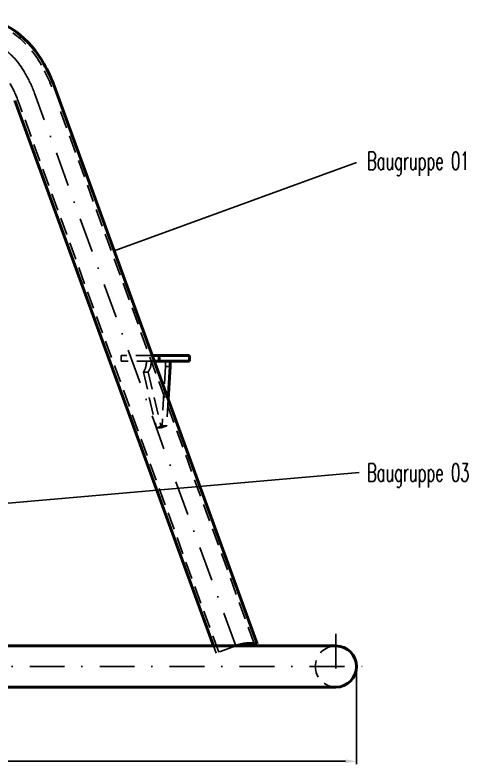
# Model space of a CAD drawing. Extents: x -5080 to -3891, y 5788 to 6629.
# Drawn here: x -4637.7 to -4472.5, y 5989 to 6262 of the extents above; entities that cross this region are included whole.
import ezdxf

# ---------------------------------------------------------------- set-up
doc = ezdxf.new("R2010")
doc.units = 0
doc.linetypes.add('STRICHPUNKT', pattern=[25.4, 12.7, -6.35, 0, -6.35])
doc.linetypes.add('VERDECKT', pattern=[9.525, 6.35, -3.175])
doc.layers.get('Defpoints').update_dxf_attribs({"linetype": 'CONTINUOUS'})
for name, color, linetype, lineweight in [('ACHSE', 150, 'STRICHPUNKT', 25), ('BEM', 6, 'CONTINUOUS', 25), ('TEXT_7', 1, 'CONTINUOUS', 60), ('VERDECKT', 2, 'VERDECKT', 25), ('VOLL_05', 7, 'CONTINUOUS', 40)]:
    doc.layers.add(name, color=color, linetype=linetype, lineweight=lineweight)
doc.styles.add('ROMANS', font='romans.shx', dxfattribs={"width": 0.6, "height": 80})
doc.styles.get("Standard").update_dxf_attribs({"font": 'romans.shx', "width": 0.6})
doc.dimstyles.get("Standard").update_dxf_attribs({"dimtxt": 4, "dimasz": 4, "dimexe": 1, "dimexo": 1, "dimgap": 1, "dimtad": 1, "dimdsep": 46, "dimtxsty": 'Standard', "dimcen": 0, "dimclrd": 256, "dimclre": 256, "dimclrt": 256, "dimazin": 0, "dimtfac": 1, "dimtmove": 0, "dimatfit": 3, "dimfxl": 0, "dimtolj": 1, "dimtzin": 0, "dimarcsym": 0})

# ---------------------------------------------------------------- blocks, each defined once
blk = doc.blocks.new('*D1')
at = {"layer": 'BEM', "lineweight": -2}
for p, q in [((-4933.86, 6023.56), (-4933.86, 5989.02)), ((-4513.2, 6023.56), (-4513.2, 5989.02)), ((-4929.86, 5990.02), (-4517.2, 5990.02))]:
    blk.add_line(p, q, dxfattribs=at)
at = {"layer": 'BEM'}
for points in [[(-4929.86, 5990.69), (-4929.86, 5989.36), (-4933.86, 5990.02)], [(-4517.2, 5990.69), (-4517.2, 5989.36), (-4513.2, 5990.02)]]:
    blk.add_solid(points, dxfattribs=at)
at = {"layer": 'Defpoints', "color": 0}
for p in [(-4933.86, 6024.56), (-4513.2, 6024.56), (-4513.2, 5990.02)]:
    blk.add_point(p, dxfattribs=at)
at = {"layer": 'BEM', "insert": (-4723.53, 5993.02), "char_height": 4, "attachment_point": 5}
blk.add_mtext('\\A1;2104', dxfattribs=at)

msp = doc.modelspace()

# ---------------------------------------------------------------- linework, layer by layer
at = {"layer": 'ACHSE'}
for p, q in [((-4557.1903, 6032.0606), (-4630.5216, 6233.5368)), ((-4520.7049, 6036.4906), (-4520.7049, 6012.6305)), ((-4938.293, 6024.5606), (-4508.7748, 6024.5606))]:
    msp.add_line(p, q, dxfattribs=at)
for centre, radius, start, end in [((-4657.9884, 6227.6796), 27.3421, 27.844097, 78.964766), ((-4673.0451, 6217.5387), 45.4333, 20.617239, 30.284267)]:
    msp.add_arc(centre, radius, start, end, dxfattribs=at)
at = {"layer": 'BEM'}
for p, q in [((-4513.1788, 6208.242), (-4601.5145, 6176.0904)), ((-4512.2769, 6095.219), (-4673.0339, 6081.2332))]:
    msp.add_line(p, q, dxfattribs=at)
at = {"layer": 'VERDECKT'}
for p, q in [((-4563.4017, 6029.7998), (-4636.7204, 6231.2413)), ((-4550.4719, 6032.9283), (-4621.5356, 6228.1741)), ((-4587.3088, 6137.8606), (-4599.0187, 6137.8606)), ((-4599.0187, 6135.8606), (-4599.0187, 6137.8606)), ((-4586.872, 6135.8606), (-4599.0187, 6135.8606)), ((-4582.7817, 6133.8606), (-4584.0704, 6112.2991)), ((-4582.797, 6135.8606), (-4582.797, 6133.8606)), ((-4581.0649, 6133.8606), (-4582.797, 6133.8606)), ((-4590.8631, 6131.8606), (-4586.1198, 6111.5436)), ((-4589.131, 6131.8606), (-4590.8631, 6131.8606)), ((-4589.131, 6131.8606), (-4584.3898, 6111.5524)), ((-4581.774, 6121.854), (-4582.3383, 6112.2991)), ((-4584.0442, 6112.2991), (-4586.1198, 6111.5436)), ((-4582.3383, 6112.2991), (-4584.4139, 6111.5436)), ((-4582.3383, 6112.2991), (-4584.0704, 6112.2991)), ((-4584.3877, 6111.5436), (-4586.1198, 6111.5436)), ((-4565.2887, 6032.0606), (-4564.3413, 6029.4578)), ((-4557.1903, 6032.0606), (-4564.3413, 6029.4578))]:
    msp.add_line(p, q, dxfattribs=at)
for centre, radius, start, end in [((-4657.9884, 6227.6796), 33.9521, 28.116379, 79.084377), ((-4673.0221, 6217.5502), 52.0176, 20.570141, 30.115266), ((-4673.0451, 6217.5387), 38.8233, 20.66772, 30.538566), ((-4595.8627, 6135.3352), 6.0884, 325.201376, 4.950117), ((-4594.1307, 6135.3352), 6.0884, 325.201376, 4.950117), ((-4520.7049, 6024.5606), 7.5, 90, 270)]:
    msp.add_arc(centre, radius, start, end, dxfattribs=at)
at = {"layer": 'VOLL_05'}
for p, q in [((-4549.3552, 6032.7839), (-4623.3812, 6236.1688)), ((-4565.2887, 6032.0606), (-4637.658, 6230.8937)), ((-4574.0027, 6137.8606), (-4587.3088, 6137.8606)), ((-4585.1623, 6135.8606), (-4585.1623, 6137.8606)), ((-4574.0027, 6135.8606), (-4574.0027, 6137.8606)), ((-4574.0027, 6135.8606), (-4586.872, 6135.8606)), ((-4581.774, 6121.854), (-4581.0649, 6133.8606)), ((-4581.0649, 6135.8606), (-4581.0649, 6133.8606)), ((-4715.9239, 6032.0606), (-4520.7049, 6032.0606)), ((-4926.3629, 6017.0606), (-4520.7049, 6017.0606))]:
    msp.add_line(p, q, dxfattribs=at)
for centre, radius, start, end in [((-4657.9884, 6227.6796), 34.9521, 28.116379, 79.084377), ((-4673.0221, 6217.5502), 53.0176, 20.559387, 30.115266), ((-4551.8965, 6017.516), 15.478, 80.549937, 110), ((-4520.7049, 6024.5606), 7.5, 270, 90)]:
    msp.add_arc(centre, radius, start, end, dxfattribs=at)

# ---------------------------------------------------------------- texts
at = {"layer": 'TEXT_7', "style": 'ROMANS', "width": 0.6}
for s, p in [('Baugruppe 01', (-4509.3463, 6205.5618)), ('Baugruppe 03', (-4509.3463, 6091.9748))]:
    msp.add_text(s, height=6.534407, dxfattribs=at).set_placement(p)

# ---------------------------------------------------------------- dimensions: what is measured, and where the dimension line sits
at = {"layer": 'BEM'}
dim = msp.add_linear_dim(base=(-4513.2049, 5990.0234), p1=(-4933.8629, 6024.5606), p2=(-4513.2049, 6024.5606), text='2104', dimstyle='Standard', override={"dimlfac": 5}, dxfattribs=at)
dim.commit()
dim.dimension.update_dxf_attribs({"geometry": '*D1', "text_midpoint": (-4723.5339, 5993.0234)})

doc.saveas('drawing.dxf')
